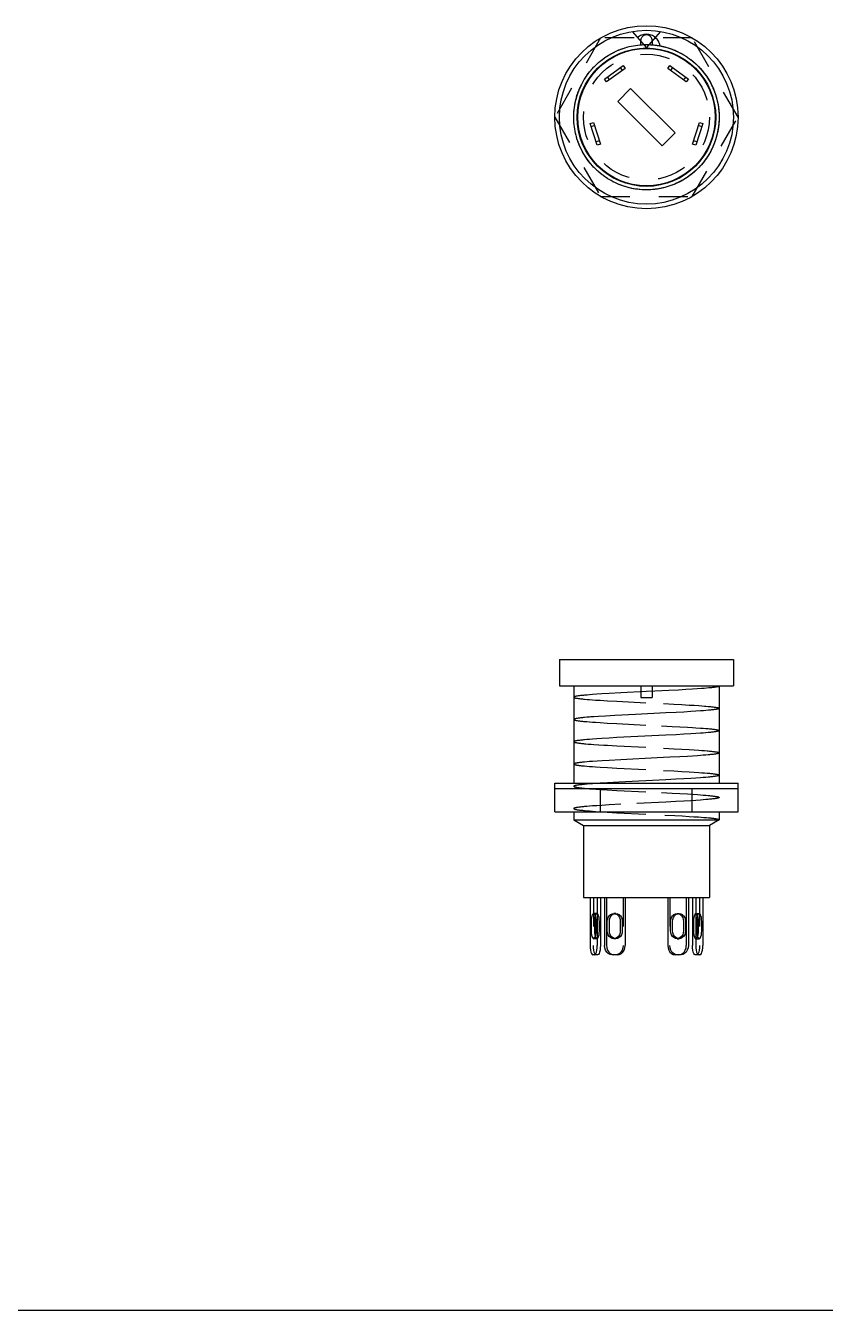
# Model space of a CAD drawing. Extents: x 0 to 11, y 0 to 8.5.
# Drawn here: x 2.75 to 5.5, y 0 to 4.422 of the extents above; entities that cross this region are included whole.
import ezdxf

# ---------------------------------------------------------------- set-up
doc = ezdxf.new("R2010")
doc.units = 0
doc.header["$LTSCALE"] = 0.605
doc.linetypes.add('HIDDEN', pattern=[0.2, 0.1, -0.1])
doc.layers.get('0').update_dxf_attribs({"linetype": 'CONTINUOUS'})
doc.layers.add('DEFAULT_2', color=8, linetype='HIDDEN')

msp = doc.modelspace()

# ---------------------------------------------------------------- linework, layer by layer
at = {"color": 40}
for p, q in [((4.8357, 4.402), (4.8849, 4.345)), ((4.8849, 4.345), (4.9341, 4.402)), ((4.786, 4.1611), (4.8306, 4.2057)), ((4.8306, 4.2057), (4.9837, 4.0525)), ((4.9392, 4.008), (4.786, 4.1611)), ((4.9837, 4.0525), (4.9392, 4.008)), ((5.1349, 2.1487), (4.6349, 2.1487)), ((4.7567, 2.123), (4.732, 2.1215)), ((4.797, 2.1251), (4.7567, 2.123)), ((4.8849, 2.1295), (4.797, 2.1251)), ((4.9134, 2.1309), (4.8849, 2.1295)), ((4.9621, 2.1334), (4.9134, 2.1309)), ((4.9952, 2.1351), (4.9621, 2.1334)), ((5.02, 2.1365), (4.9952, 2.1351)), ((5.0431, 2.1379), (5.02, 2.1365)), ((5.0592, 2.1389), (5.0431, 2.1379)), ((5.0739, 2.14), (5.0592, 2.1389)), ((5.0829, 2.1407), (5.0739, 2.14)), ((5.0913, 2.1414), (5.0829, 2.1407)), ((5.099, 2.1421), (5.0913, 2.1414)), ((4.6805, 2.1178), (4.6722, 2.1171)), ((4.6894, 2.1186), (4.6805, 2.1178)), ((4.6991, 2.1193), (4.6894, 2.1186)), ((4.7148, 2.1204), (4.6991, 2.1193)), ((4.732, 2.1215), (4.7148, 2.1204)), ((4.6804, 2.0412), (4.6722, 2.0404)), ((4.7041, 2.043), (4.6941, 2.0423)), ((4.7204, 2.0441), (4.7041, 2.043)), ((4.744, 2.0456), (4.7204, 2.0441)), ((4.7764, 2.0474), (4.744, 2.0456)), ((4.8475, 2.051), (4.7764, 2.0474)), ((4.9515, 2.0561), (4.8475, 2.051)), ((4.9867, 2.058), (4.9515, 2.0561)), ((5.0133, 2.0594), (4.9867, 2.058)), ((5.0381, 2.0609), (5.0133, 2.0594)), ((5.0553, 2.062), (5.0381, 2.0609)), ((5.071, 2.0631), (5.0553, 2.062)), ((5.0807, 2.0638), (5.071, 2.0631)), ((5.0897, 2.0646), (5.0807, 2.0638)), ((5.0979, 2.0653), (5.0897, 2.0646)), ((4.6802, 1.9645), (4.672, 1.9637)), ((4.6891, 1.9652), (4.6802, 1.9645)), ((4.6988, 1.9659), (4.6891, 1.9652)), ((4.7146, 1.967), (4.6988, 1.9659)), ((4.7317, 1.9681), (4.7146, 1.967)), ((4.7566, 1.9696), (4.7317, 1.9681)), ((4.7832, 1.9711), (4.7566, 1.9696)), ((4.9514, 1.9795), (4.7832, 1.9711)), ((4.9866, 1.9813), (4.9514, 1.9795)), ((5.0131, 1.9828), (4.9866, 1.9813)), ((5.0378, 1.9842), (5.0131, 1.9828)), ((5.0549, 1.9853), (5.0378, 1.9842)), ((5.0707, 1.9864), (5.0549, 1.9853)), ((5.0803, 1.9871), (5.0707, 1.9864)), ((5.0893, 1.9879), (5.0803, 1.9871)), ((5.0976, 1.9886), (5.0893, 1.9879)), ((4.9656, 1.9035), (4.9221, 1.9013)), ((5, 1.9053), (4.9656, 1.9035)), ((5.0257, 1.9068), (5, 1.9053)), ((5.0436, 1.9079), (5.0257, 1.9068)), ((5.0603, 1.909), (5.0436, 1.9079)), ((5.0706, 1.9097), (5.0603, 1.909)), ((5.0803, 1.9105), (5.0706, 1.9097)), ((5.0892, 1.9112), (5.0803, 1.9105)), ((5.0975, 1.9119), (5.0892, 1.9112)), ((4.6806, 1.8878), (4.6724, 1.8871)), ((4.6896, 1.8886), (4.6806, 1.8878)), ((4.6993, 1.8893), (4.6896, 1.8886)), ((4.715, 1.8904), (4.6993, 1.8893)), ((4.7321, 1.8915), (4.715, 1.8904)), ((4.7568, 1.8929), (4.7321, 1.8915)), ((4.7971, 1.8951), (4.7568, 1.8929)), ((4.9221, 1.9013), (4.7971, 1.8951)), ((4.7505, 1.8159), (4.7262, 1.8144)), ((4.7902, 1.8181), (4.7505, 1.8159)), ((4.9513, 1.8261), (4.7902, 1.8181)), ((4.9865, 1.8279), (4.9513, 1.8261)), ((5.0131, 1.8294), (4.9865, 1.8279)), ((5.0379, 1.8309), (5.0131, 1.8294)), ((5.055, 1.832), (5.0379, 1.8309)), ((5.0708, 1.8331), (5.055, 1.832)), ((5.0804, 1.8338), (5.0708, 1.8331)), ((5.0894, 1.8345), (5.0804, 1.8338)), ((5.0976, 1.8353), (5.0894, 1.8345))]:
    msp.add_line(p, q, dxfattribs=at)
for p, q in [((4.5857, 2.2396), (4.5857, 2.1491)), ((4.5857, 2.2396), (5.1841, 2.2396)), ((5.1841, 2.2396), (5.1841, 2.1491)), ((4.5857, 2.1491), (5.1841, 2.1491)), ((4.6349, 2.1491), (4.6349, 1.8144)), ((5.1349, 2.1491), (5.1349, 1.8144)), ((4.5699, 1.716), (4.5699, 1.8144)), ((4.5699, 1.8144), (5.1998, 1.8144)), ((5.1998, 1.716), (5.1998, 1.8144)), ((5.1998, 1.7948), (4.5699, 1.7948)), ((4.7274, 1.716), (4.7274, 1.7948)), ((5.0423, 1.716), (5.0423, 1.7948)), ((4.5699, 1.716), (5.1998, 1.716)), ((4.6349, 1.716), (4.6349, 1.6885)), ((4.6349, 1.6885), (4.6683, 1.6691)), ((4.6349, 1.6885), (5.1349, 1.6885)), ((5.1349, 1.6885), (5.1014, 1.6691)), ((5.1349, 1.716), (5.1349, 1.6885)), ((4.6683, 1.6691), (4.6683, 1.4207)), ((4.6683, 1.6691), (5.1014, 1.6691)), ((5.1014, 1.6691), (5.1014, 1.4207)), ((4.6683, 1.4207), (5.1014, 1.4207)), ((4.6911, 1.4207), (4.6911, 1.2554)), ((4.7154, 1.4207), (4.7154, 1.2554)), ((4.7267, 1.4207), (4.7267, 1.2554)), ((4.7408, 1.4207), (4.7408, 1.2554)), ((4.7477, 1.4207), (4.7477, 1.2554)), ((4.8114, 1.4207), (4.8114, 1.2554)), ((4.9583, 1.4207), (4.9583, 1.2554)), ((5.022, 1.4207), (5.022, 1.2554)), ((5.029, 1.4207), (5.029, 1.2554)), ((5.0431, 1.4207), (5.0431, 1.2554)), ((5.0543, 1.4207), (5.0543, 1.2554)), ((5.0786, 1.4207), (5.0786, 1.2554)), ((4.6948, 1.3381), (4.6948, 1.3066)), ((4.706, 1.3381), (4.706, 1.3066)), ((4.7118, 1.3066), (4.7118, 1.3381)), ((4.7573, 1.3066), (4.7573, 1.3381)), ((4.7761, 1.3651), (4.7784, 1.3647)), ((4.7949, 1.3381), (4.7949, 1.3066)), ((4.8019, 1.3381), (4.8019, 1.3066)), ((4.9679, 1.3066), (4.9679, 1.3381)), ((4.9748, 1.3066), (4.9748, 1.3381)), ((4.986, 1.3619), (4.9913, 1.3647)), ((4.9913, 1.3647), (4.9936, 1.3651)), ((5.0125, 1.3381), (5.0125, 1.3066)), ((5.058, 1.3381), (5.058, 1.3066)), ((5.0638, 1.3066), (5.0638, 1.3381)), ((5.075, 1.3066), (5.075, 1.3381)), ((4.7838, 1.2827), (4.7784, 1.2799)), ((4.7784, 1.2799), (4.7761, 1.2796)), ((4.9936, 1.2796), (4.9913, 1.2799)), ((4.7169, 1.2239), (4.7008, 1.2239)), ((4.7859, 1.2239), (4.7663, 1.2239)), ((4.7666, 1.225), (4.7732, 1.2239)), ((5.0035, 1.2239), (4.9838, 1.2239)), ((4.9965, 1.2239), (5.0031, 1.225)), ((5.0689, 1.2239), (5.0528, 1.2239)), ((0, 0), (11, 0))]:
    msp.add_line(p, q)
for points in [[(5.1349, 2.1487), (5.1348, 2.1483), (5.1345, 2.148), (5.134, 2.1477), (5.1332, 2.1473), (5.1323, 2.147), (5.1312, 2.1466), (5.1299, 2.1463), (5.1284, 2.1459), (5.1267, 2.1456), (5.1248, 2.1452), (5.1226, 2.1449), (5.1203, 2.1445), (5.1178, 2.1442), (5.1152, 2.1438), (5.1123, 2.1435), (5.1092, 2.1431), (5.106, 2.1428), (5.1026, 2.1424), (5.099, 2.1421)], [(4.6722, 2.1171), (4.6684, 2.1167), (4.6647, 2.1164), (4.6613, 2.116), (4.658, 2.1157), (4.655, 2.1153), (4.6522, 2.1149), (4.6495, 2.1146), (4.6471, 2.1142), (4.6449, 2.1138), (4.6429, 2.1135), (4.6411, 2.1131), (4.6396, 2.1127), (4.6382, 2.1124), (4.6371, 2.112), (4.6362, 2.1116), (4.6356, 2.1113), (4.6353, 2.1111), (4.6351, 2.1109), (4.635, 2.1107), (4.6349, 2.1105), (4.6349, 2.1104)], [(4.6722, 2.0404), (4.6684, 2.0401), (4.6647, 2.0397), (4.6613, 2.0393), (4.658, 2.039), (4.655, 2.0386), (4.6522, 2.0382), (4.6495, 2.0379), (4.6471, 2.0375), (4.6449, 2.0372), (4.6429, 2.0368), (4.6411, 2.0364), (4.6396, 2.0361), (4.6382, 2.0357), (4.6371, 2.0353), (4.6362, 2.035), (4.6356, 2.0346), (4.6353, 2.0344), (4.6351, 2.0342), (4.635, 2.0341), (4.6349, 2.0339), (4.6349, 2.0337)], [(4.6941, 2.0423), (4.6894, 2.0419), (4.6804, 2.0412)], [(5.1349, 2.072), (5.1348, 2.0718), (5.1348, 2.0717), (5.1346, 2.0715), (5.1344, 2.0713), (5.1342, 2.0711), (5.1335, 2.0708), (5.1327, 2.0704), (5.1316, 2.07), (5.1303, 2.0697), (5.1287, 2.0693), (5.127, 2.0689), (5.125, 2.0686), (5.1228, 2.0682), (5.1204, 2.0679), (5.1178, 2.0675), (5.115, 2.0671), (5.112, 2.0668), (5.1087, 2.0664), (5.1053, 2.066), (5.1017, 2.0657), (5.0979, 2.0653)], [(5.1349, 1.9953), (5.1348, 1.9952), (5.1348, 1.995), (5.1346, 1.9948), (5.1344, 1.9946), (5.1342, 1.9944), (5.1335, 1.9941), (5.1326, 1.9937), (5.1315, 1.9933), (5.1302, 1.993), (5.1286, 1.9926), (5.1268, 1.9922), (5.1248, 1.9919), (5.1226, 1.9915), (5.1202, 1.9912), (5.1176, 1.9908), (5.1148, 1.9904), (5.1117, 1.9901), (5.1085, 1.9897), (5.105, 1.9893), (5.1014, 1.989), (5.0976, 1.9886)], [(4.672, 1.9637), (4.6682, 1.9634), (4.6645, 1.963), (4.6611, 1.9627), (4.6578, 1.9623), (4.6548, 1.9619), (4.652, 1.9616), (4.6493, 1.9612), (4.6469, 1.9608), (4.6447, 1.9605), (4.6428, 1.9601), (4.641, 1.9597), (4.6395, 1.9594), (4.6382, 1.959), (4.6371, 1.9586), (4.6362, 1.9583), (4.6355, 1.9579), (4.6353, 1.9577), (4.6351, 1.9575), (4.635, 1.9574), (4.6349, 1.9572), (4.6349, 1.957)], [(5.1349, 1.9187), (5.1348, 1.9185), (5.1348, 1.9183), (5.1346, 1.9181), (5.1344, 1.9179), (5.1342, 1.9178), (5.1335, 1.9174), (5.1326, 1.917), (5.1315, 1.9167), (5.1301, 1.9163), (5.1285, 1.9159), (5.1268, 1.9156), (5.1248, 1.9152), (5.1226, 1.9148), (5.1201, 1.9145), (5.1175, 1.9141), (5.1147, 1.9137), (5.1116, 1.9134), (5.1084, 1.913), (5.1049, 1.9126), (5.1013, 1.9123), (5.0975, 1.9119)], [(4.6724, 1.8871), (4.6685, 1.8867), (4.6649, 1.8864), (4.6614, 1.886), (4.6582, 1.8856), (4.6551, 1.8853), (4.6523, 1.8849), (4.6497, 1.8846), (4.6472, 1.8842), (4.645, 1.8838), (4.643, 1.8835), (4.6412, 1.8831), (4.6397, 1.8827), (4.6383, 1.8824), (4.6372, 1.882), (4.6363, 1.8816), (4.6356, 1.8813), (4.6353, 1.8811), (4.6351, 1.8809), (4.635, 1.8807), (4.6349, 1.8805), (4.6349, 1.8803)], [(5.1349, 1.842), (5.1348, 1.8418), (5.1348, 1.8416), (5.1346, 1.8415), (5.1344, 1.8413), (5.1342, 1.8411), (5.1335, 1.8407), (5.1326, 1.8404), (5.1315, 1.84), (5.1302, 1.8396), (5.1286, 1.8393), (5.1269, 1.8389), (5.1249, 1.8385), (5.1227, 1.8382), (5.1203, 1.8378), (5.1176, 1.8374), (5.1148, 1.8371), (5.1118, 1.8367), (5.1085, 1.8364), (5.1051, 1.836), (5.1015, 1.8356), (5.0976, 1.8353)]]:
    msp.add_lwpolyline(points, dxfattribs=at)
for points in [[(4.7033, 1.3656), (4.7011, 1.3647), (4.699, 1.3619), (4.6972, 1.3576), (4.6959, 1.3518), (4.695, 1.3452), (4.6948, 1.3381)], [(4.7118, 1.3381), (4.7115, 1.3452), (4.7106, 1.3518), (4.7093, 1.3576), (4.7075, 1.3619), (4.7055, 1.3647), (4.7033, 1.3656)], [(4.7089, 1.3586), (4.7085, 1.3576), (4.7071, 1.3518), (4.7063, 1.3452), (4.706, 1.3381)], [(4.7573, 1.3381), (4.758, 1.3452), (4.7603, 1.3518), (4.7638, 1.3576), (4.7684, 1.3619), (4.7738, 1.3647), (4.7796, 1.3656)], [(4.7784, 1.3647), (4.7838, 1.3619), (4.7884, 1.3576), (4.7919, 1.3518), (4.7942, 1.3452), (4.7949, 1.3381)], [(4.7796, 1.3656), (4.7853, 1.3647), (4.7907, 1.3619), (4.7953, 1.3576), (4.7989, 1.3518), (4.8011, 1.3452), (4.8019, 1.3381)], [(4.9679, 1.3381), (4.9686, 1.3452), (4.9709, 1.3518), (4.9744, 1.3576), (4.979, 1.3619), (4.9844, 1.3647), (4.9902, 1.3656)], [(4.9748, 1.3381), (4.9756, 1.3452), (4.9778, 1.3518), (4.9813, 1.3576), (4.986, 1.3619)], [(4.9902, 1.3656), (4.9959, 1.3647), (5.0013, 1.3619), (5.0059, 1.3576), (5.0095, 1.3518), (5.0117, 1.3452), (5.0125, 1.3381)], [(5.0665, 1.3656), (5.0643, 1.3647), (5.0622, 1.3619), (5.0604, 1.3576), (5.0591, 1.3518), (5.0582, 1.3452), (5.058, 1.3381)], [(5.0638, 1.3381), (5.0635, 1.3452), (5.0626, 1.3518), (5.0613, 1.3576), (5.0609, 1.3586)], [(5.075, 1.3381), (5.0747, 1.3452), (5.0738, 1.3518), (5.0725, 1.3576), (5.0707, 1.3619), (5.0687, 1.3647), (5.0665, 1.3656)], [(4.6948, 1.3066), (4.695, 1.2994), (4.6959, 1.2928), (4.6972, 1.2871), (4.699, 1.2827), (4.7011, 1.2799), (4.7033, 1.279)], [(4.7033, 1.279), (4.7055, 1.2799), (4.7075, 1.2827), (4.7093, 1.2871), (4.7106, 1.2928), (4.7115, 1.2994), (4.7118, 1.3066)], [(4.706, 1.3066), (4.7063, 1.2994), (4.7071, 1.2928), (4.7085, 1.2871), (4.7089, 1.2861)], [(4.7796, 1.279), (4.7738, 1.2799), (4.7684, 1.2827), (4.7638, 1.2871), (4.7603, 1.2928), (4.758, 1.2994), (4.7573, 1.3066)], [(4.8019, 1.3066), (4.8011, 1.2994), (4.7989, 1.2928), (4.7953, 1.2871), (4.7907, 1.2827), (4.7853, 1.2799), (4.7796, 1.279)], [(4.7949, 1.3066), (4.7942, 1.2994), (4.7919, 1.2928), (4.7884, 1.2871), (4.7838, 1.2827)], [(4.9902, 1.279), (4.9844, 1.2799), (4.979, 1.2827), (4.9744, 1.2871), (4.9709, 1.2928), (4.9686, 1.2994), (4.9679, 1.3066)], [(4.9913, 1.2799), (4.986, 1.2827), (4.9813, 1.2871), (4.9778, 1.2928), (4.9756, 1.2994), (4.9748, 1.3066)], [(5.0125, 1.3066), (5.0117, 1.2994), (5.0095, 1.2928), (5.0059, 1.2871), (5.0013, 1.2827), (4.9959, 1.2799), (4.9902, 1.279)], [(5.058, 1.3066), (5.0582, 1.2994), (5.0591, 1.2928), (5.0604, 1.2871), (5.0622, 1.2827), (5.0643, 1.2799), (5.0665, 1.279)], [(5.0609, 1.2861), (5.0613, 1.2871), (5.0626, 1.2928), (5.0635, 1.2994), (5.0638, 1.3066)], [(5.0665, 1.279), (5.0687, 1.2799), (5.0707, 1.2827), (5.0725, 1.2871), (5.0738, 1.2928), (5.0747, 1.2994), (5.075, 1.3066)], [(4.6911, 1.2554), (4.6914, 1.2472), (4.6924, 1.2396), (4.694, 1.2331), (4.696, 1.2281), (4.6983, 1.225), (4.7008, 1.2239)], [(4.7057, 1.2239), (4.7082, 1.225), (4.7106, 1.2281), (4.7126, 1.2331), (4.7141, 1.2396), (4.7151, 1.2472), (4.7154, 1.2554)], [(4.7267, 1.2554), (4.7263, 1.2472), (4.7254, 1.2396), (4.7238, 1.2331), (4.7218, 1.2281), (4.7195, 1.225), (4.7169, 1.2239)], [(4.7663, 1.2239), (4.7597, 1.225), (4.7535, 1.2281), (4.7482, 1.2331), (4.7442, 1.2396), (4.7417, 1.2472), (4.7408, 1.2554)], [(4.7477, 1.2554), (4.7486, 1.2472), (4.7511, 1.2396), (4.7552, 1.2331), (4.7605, 1.2281), (4.7666, 1.225)], [(4.7859, 1.2239), (4.7925, 1.225), (4.7987, 1.2281), (4.804, 1.2331), (4.808, 1.2396), (4.8106, 1.2472), (4.8114, 1.2554)], [(4.9583, 1.2554), (4.9592, 1.2472), (4.9617, 1.2396), (4.9658, 1.2331), (4.9711, 1.2281), (4.9772, 1.225), (4.9838, 1.2239)], [(5.0031, 1.225), (5.0093, 1.2281), (5.0145, 1.2331), (5.0186, 1.2396), (5.0211, 1.2472), (5.022, 1.2554)], [(5.029, 1.2554), (5.0281, 1.2472), (5.0255, 1.2396), (5.0215, 1.2331), (5.0162, 1.2281), (5.0101, 1.225), (5.0035, 1.2239)], [(5.0528, 1.2239), (5.0503, 1.225), (5.0479, 1.2281), (5.0459, 1.2331), (5.0444, 1.2396), (5.0434, 1.2472), (5.0431, 1.2554)], [(5.0543, 1.2554), (5.0546, 1.2472), (5.0556, 1.2396), (5.0572, 1.2331), (5.0592, 1.2281), (5.0615, 1.225), (5.064, 1.2239)], [(5.0689, 1.2239), (5.0714, 1.225), (5.0738, 1.2281), (5.0758, 1.2331), (5.0773, 1.2396), (5.0783, 1.2472), (5.0786, 1.2554)]]:
    msp.add_lwpolyline(points)
for radius in [0.315, 0.2992]:
    msp.add_circle((4.8849, 4.1068), radius)
for radius in [0.2382, 0.2362]:
    msp.add_circle((4.8849, 4.1068), radius, dxfattribs=at)
at = {"layer": 'DEFAULT_2'}
for p, q in [((4.7274, 4.3796), (4.5699, 4.1068)), ((5.0423, 4.3796), (4.7274, 4.3796)), ((5.1998, 4.1068), (5.0423, 4.3796)), ((4.776, 4.3319), (4.7833, 4.3353)), ((4.7828, 4.335), (4.7902, 4.3382)), ((4.7897, 4.338), (4.7971, 4.3409)), ((4.7966, 4.3407), (4.8042, 4.3434)), ((4.8037, 4.3433), (4.8113, 4.3457)), ((4.8108, 4.3456), (4.8184, 4.3478)), ((4.818, 4.3477), (4.8256, 4.3497)), ((4.8253, 4.3496), (4.8329, 4.3514)), ((4.8326, 4.3513), (4.8403, 4.3528)), ((4.84, 4.3528), (4.8477, 4.354)), ((4.8474, 4.354), (4.8551, 4.355)), ((4.8549, 4.355), (4.8625, 4.3558)), ((4.8623, 4.3558), (4.8699, 4.3564)), ((4.8652, 4.356), (4.8652, 4.3706)), ((4.8849, 4.3568), (4.8924, 4.3567)), ((4.892, 4.3567), (4.8999, 4.3564)), ((4.8991, 4.3564), (4.9074, 4.3558)), ((4.9046, 4.3706), (4.9046, 4.356)), ((4.9073, 4.3558), (4.9149, 4.355)), ((4.9147, 4.355), (4.9223, 4.354)), ((4.9221, 4.354), (4.9297, 4.3528)), ((4.9295, 4.3528), (4.937, 4.3513)), ((4.9368, 4.3514), (4.9443, 4.3497)), ((4.9441, 4.3497), (4.9516, 4.3478)), ((4.9513, 4.3478), (4.9587, 4.3457)), ((4.9585, 4.3457), (4.9659, 4.3433)), ((4.9656, 4.3434), (4.9729, 4.3408)), ((4.9726, 4.3409), (4.9799, 4.3381)), ((4.9796, 4.3382), (4.9868, 4.3351)), ((4.9864, 4.3353), (4.9936, 4.332)), ((4.7092, 4.2847), (4.715, 4.2903)), ((4.7146, 4.2898), (4.7205, 4.2952)), ((4.7201, 4.2949), (4.7263, 4.3001)), ((4.7258, 4.2997), (4.7321, 4.3047)), ((4.7317, 4.3044), (4.7381, 4.3092)), ((4.7376, 4.3089), (4.7442, 4.3135)), ((4.7437, 4.3132), (4.7504, 4.3176)), ((4.75, 4.3173), (4.7568, 4.3215)), ((4.7563, 4.3212), (4.7633, 4.3253)), ((4.7628, 4.325), (4.7699, 4.3288)), ((4.7694, 4.3285), (4.7766, 4.3321)), ((4.9932, 4.3321), (5.0003, 4.3286)), ((4.9999, 4.3288), (5.0069, 4.325)), ((5.0065, 4.3253), (5.0134, 4.3213)), ((5.0129, 4.3215), (5.0198, 4.3173)), ((5.0193, 4.3176), (5.026, 4.3132)), ((5.0255, 4.3135), (5.0321, 4.3088)), ((5.0373, 4.305), (5.0438, 4.2998)), ((5.0429, 4.3005), (5.0492, 4.2952)), ((5.0436, 4.3), (5.0497, 4.2948)), ((5.0492, 4.2952), (5.0552, 4.2898)), ((5.0547, 4.2902), (5.0606, 4.2846)), ((4.676, 4.2443), (4.6806, 4.251)), ((4.6802, 4.2504), (4.685, 4.257)), ((4.6846, 4.2565), (4.6896, 4.2629)), ((4.6892, 4.2624), (4.6943, 4.2687)), ((4.6939, 4.2682), (4.6993, 4.2743)), ((4.6989, 4.2739), (4.7043, 4.2797)), ((4.7039, 4.2793), (4.7096, 4.2851)), ((4.7408, 4.2382), (4.8045, 4.2844)), ((4.8114, 4.2749), (4.7477, 4.2286)), ((4.7503, 4.2451), (4.7573, 4.2355)), ((4.7949, 4.2775), (4.8019, 4.2679)), ((4.8045, 4.2844), (4.8114, 4.2749)), ((4.9583, 4.2749), (4.9653, 4.2844)), ((5.022, 4.2286), (4.9583, 4.2749)), ((4.9653, 4.2844), (5.029, 4.2382)), ((4.9748, 4.2775), (4.9679, 4.2679)), ((5.0194, 4.2451), (5.0125, 4.2355)), ((5.0601, 4.2851), (5.0658, 4.2793)), ((5.0654, 4.2798), (5.0709, 4.2738)), ((5.0705, 4.2743), (5.0758, 4.2682)), ((5.0754, 4.2687), (5.0805, 4.2624)), ((5.0802, 4.2629), (5.0851, 4.2565)), ((5.0847, 4.257), (5.0895, 4.2505)), ((5.0891, 4.251), (5.0937, 4.2443)), ((4.652, 4.1978), (4.6551, 4.2054)), ((4.6549, 4.2048), (4.6582, 4.2123)), ((4.6579, 4.2116), (4.6614, 4.219)), ((4.6611, 4.2184), (4.6649, 4.2256)), ((4.6646, 4.225), (4.6685, 4.2321)), ((4.6682, 4.2315), (4.6724, 4.2385)), ((4.672, 4.238), (4.6764, 4.2448)), ((4.7477, 4.2286), (4.7408, 4.2382)), ((5.029, 4.2382), (5.022, 4.2286)), ((5.0933, 4.2448), (5.0977, 4.238)), ((5.0974, 4.2385), (5.1015, 4.2316)), ((5.1012, 4.2321), (5.1052, 4.225)), ((5.1049, 4.2256), (5.1086, 4.2184)), ((5.1083, 4.219), (5.1118, 4.2116)), ((5.1116, 4.2122), (5.1149, 4.2048)), ((5.1146, 4.2054), (5.1178, 4.1977)), ((4.6395, 4.1548), (4.6412, 4.1628)), ((4.6411, 4.1621), (4.643, 4.1701)), ((4.6428, 4.1694), (4.645, 4.1773)), ((4.6448, 4.1766), (4.6472, 4.1845)), ((4.647, 4.1838), (4.6497, 4.1915)), ((4.6494, 4.1908), (4.6523, 4.1985)), ((5.1175, 4.1985), (5.1203, 4.1908)), ((5.1201, 4.1915), (5.1227, 4.1837)), ((5.1225, 4.1844), (5.1249, 4.1766)), ((5.1266, 4.1704), (5.1286, 4.1623)), ((5.1284, 4.1635), (5.1301, 4.1555)), ((5.1286, 4.1626), (5.1302, 4.1548)), ((4.6349, 4.11), (4.6351, 4.1184)), ((4.6351, 4.1175), (4.6356, 4.1259)), ((4.6355, 4.125), (4.6363, 4.1333)), ((4.6362, 4.1325), (4.6372, 4.1408)), ((4.6371, 4.14), (4.6383, 4.1482)), ((4.6382, 4.1474), (4.6397, 4.1555)), ((5.1301, 4.1555), (5.1315, 4.1474)), ((5.1314, 4.1482), (5.1327, 4.14)), ((5.1325, 4.1408), (5.1335, 4.1326)), ((5.1335, 4.1334), (5.1342, 4.1252)), ((5.1341, 4.1259), (5.1346, 4.1177)), ((5.1346, 4.1185), (5.1348, 4.1103)), ((4.5699, 4.1068), (4.7274, 3.8341)), ((4.6349, 4.1026), (4.6349, 4.111)), ((4.6351, 4.0951), (4.6349, 4.1035)), ((4.6356, 4.0876), (4.6351, 4.096)), ((4.6363, 4.0802), (4.6355, 4.0886)), ((4.6372, 4.0728), (4.6362, 4.0812)), ((4.6383, 4.0654), (4.6371, 4.0738)), ((4.6911, 4.0853), (4.7023, 4.0889)), ((4.7154, 4.0104), (4.6911, 4.0853)), ((4.706, 4.0777), (4.6948, 4.074)), ((4.7023, 4.0889), (4.7267, 4.014)), ((5.0423, 3.8341), (5.1998, 4.1068)), ((5.0431, 4.014), (5.0674, 4.0889)), ((5.0786, 4.0853), (5.0543, 4.0104)), ((5.075, 4.074), (5.0638, 4.0777)), ((5.0674, 4.0889), (5.0786, 4.0853)), ((5.1327, 4.0738), (5.1314, 4.0656)), ((5.1335, 4.0812), (5.1326, 4.073)), ((5.1342, 4.0886), (5.1335, 4.0804)), ((5.1346, 4.0961), (5.1342, 4.0879)), ((5.1348, 4.1035), (5.1346, 4.0954)), ((5.1348, 4.111), (5.1348, 4.1028)), ((4.6397, 4.0581), (4.6382, 4.0664)), ((4.6412, 4.0508), (4.6395, 4.0591)), ((4.643, 4.0435), (4.641, 4.0518)), ((4.645, 4.0363), (4.6428, 4.0445)), ((4.6472, 4.0292), (4.6447, 4.0373)), ((4.6497, 4.0221), (4.6469, 4.0301)), ((4.723, 4.0253), (4.7118, 4.0216)), ((5.058, 4.0216), (5.0467, 4.0253)), ((5.1228, 4.0301), (5.1201, 4.0223)), ((5.125, 4.0372), (5.1226, 4.0293)), ((5.127, 4.0444), (5.1248, 4.0364)), ((5.1287, 4.0517), (5.1268, 4.0437)), ((5.1303, 4.059), (5.1285, 4.051)), ((5.1316, 4.0664), (5.1301, 4.0583)), ((4.6523, 4.0151), (4.6493, 4.023)), ((4.6551, 4.0082), (4.652, 4.016)), ((4.6582, 4.0014), (4.6548, 4.009)), ((4.6614, 3.9947), (4.6578, 4.0021)), ((4.6649, 3.9881), (4.6611, 3.9954)), ((4.6685, 3.9815), (4.6645, 3.9887)), ((4.6724, 3.9751), (4.6682, 3.9822)), ((4.7267, 4.014), (4.7154, 4.0104)), ((5.0543, 4.0104), (5.0431, 4.014)), ((5.1017, 3.9824), (5.0974, 3.9752)), ((5.1053, 3.9889), (5.1013, 3.9817)), ((5.1087, 3.9956), (5.1049, 3.9882)), ((5.1118, 4.0019), (5.1084, 3.9948)), ((5.1123, 4.003), (5.1087, 3.9956)), ((5.1148, 4.0087), (5.1116, 4.0015)), ((5.1152, 4.0095), (5.112, 4.0023)), ((5.1178, 4.0161), (5.1148, 4.0086)), ((4.6764, 3.9688), (4.672, 3.9757)), ((4.6806, 3.9627), (4.676, 3.9694)), ((4.685, 3.9566), (4.6802, 3.9633)), ((4.6896, 3.9507), (4.6846, 3.9572)), ((4.6943, 3.945), (4.6891, 3.9513)), ((4.6993, 3.9393), (4.6939, 3.9455)), ((4.7043, 3.9339), (4.6988, 3.9398)), ((5.071, 3.94), (5.0655, 3.934)), ((5.076, 3.9456), (5.0706, 3.9394)), ((5.0807, 3.9514), (5.0755, 3.9451)), ((5.0853, 3.9574), (5.0802, 3.9508)), ((5.0897, 3.9635), (5.0848, 3.9567)), ((5.0939, 3.9696), (5.0892, 3.9628)), ((5.0979, 3.976), (5.0934, 3.969)), ((4.7096, 3.9286), (4.7039, 3.9343)), ((4.715, 3.9234), (4.7092, 3.929)), ((4.7206, 3.9184), (4.7146, 3.9238)), ((4.7263, 3.9136), (4.7202, 3.9187)), ((4.7321, 3.9089), (4.7259, 3.9139)), ((4.7381, 3.9045), (4.7317, 3.9092)), ((4.7442, 3.9001), (4.7377, 3.9047)), ((4.7505, 3.896), (4.7439, 3.9004)), ((4.7568, 3.8921), (4.7502, 3.8962)), ((4.7633, 3.8884), (4.7566, 3.8923)), ((5.0131, 3.8922), (5.0065, 3.8884)), ((5.014, 3.8927), (5.0068, 3.8886)), ((5.02, 3.8965), (5.013, 3.8922)), ((5.026, 3.9005), (5.0194, 3.8961)), ((5.0321, 3.9048), (5.0256, 3.9002)), ((5.0381, 3.9093), (5.0317, 3.9045)), ((5.044, 3.914), (5.0375, 3.9089)), ((5.0497, 3.9189), (5.0436, 3.9136)), ((5.0553, 3.9239), (5.0493, 3.9185)), ((5.0607, 3.9291), (5.0548, 3.9235)), ((5.0659, 3.9345), (5.0602, 3.9286)), ((4.7699, 3.8848), (4.7631, 3.8885)), ((4.7766, 3.8815), (4.7697, 3.8849)), ((4.7834, 3.8784), (4.7764, 3.8816)), ((4.7902, 3.8754), (4.7832, 3.8784)), ((4.7972, 3.8727), (4.7901, 3.8755)), ((4.8042, 3.8702), (4.797, 3.8728)), ((4.8113, 3.8679), (4.8041, 3.8702)), ((4.8185, 3.8658), (4.8112, 3.8679)), ((4.8257, 3.8639), (4.8184, 3.8658)), ((4.8329, 3.8623), (4.8256, 3.8639)), ((4.8403, 3.8608), (4.8329, 3.8623)), ((4.8477, 3.8596), (4.8402, 3.8608)), ((4.8551, 3.8586), (4.8475, 3.8596)), ((4.8625, 3.8578), (4.8549, 3.8586)), ((4.8699, 3.8573), (4.8624, 3.8578)), ((4.8774, 3.8569), (4.8699, 3.8573)), ((4.8849, 3.8568), (4.8774, 3.8569)), ((4.8923, 3.8569), (4.8849, 3.8568)), ((4.8999, 3.8573), (4.892, 3.8569)), ((4.9074, 3.8578), (4.8991, 3.8572)), ((4.9148, 3.8586), (4.9073, 3.8578)), ((4.9222, 3.8596), (4.9147, 3.8586)), ((4.9296, 3.8609), (4.9221, 3.8596)), ((4.937, 3.8623), (4.9295, 3.8608)), ((4.9443, 3.864), (4.9368, 3.8623)), ((4.9515, 3.8659), (4.9441, 3.8639)), ((4.9587, 3.868), (4.9514, 3.8658)), ((4.9658, 3.8703), (4.9586, 3.8679)), ((4.9728, 3.8728), (4.9656, 3.8702)), ((4.9798, 3.8756), (4.9727, 3.8727)), ((4.9867, 3.8785), (4.9796, 3.8755)), ((4.9935, 3.8817), (4.9865, 3.8784)), ((5.0002, 3.885), (4.9933, 3.8816)), ((5.0068, 3.8886), (5, 3.8849)), ((4.7274, 3.8341), (5.0423, 3.8341)), ((4.8652, 2.1491), (4.8652, 2.1097)), ((4.9046, 2.1491), (4.9046, 2.1097)), ((4.6806, 2.1029), (4.6895, 2.1021)), ((4.6895, 2.1021), (4.6992, 2.1014)), ((4.6992, 2.1014), (4.7096, 2.1007)), ((4.7096, 2.1007), (4.7263, 2.0996)), ((4.7263, 2.0996), (4.7505, 2.0981)), ((4.7505, 2.0981), (4.7833, 2.0963)), ((4.7833, 2.0963), (4.9441, 2.0883)), ((4.8652, 2.1097), (4.9046, 2.1097)), ((4.9441, 2.0883), (4.9796, 2.0864)), ((4.9796, 2.0864), (5.0065, 2.085)), ((5.0065, 2.085), (5.0317, 2.0835)), ((5.0317, 2.0835), (5.0492, 2.0824)), ((5.0492, 2.0824), (5.0654, 2.0813)), ((5.0654, 2.0813), (5.0754, 2.0806)), ((4.6804, 2.0262), (4.6894, 2.0255)), ((4.6894, 2.0255), (4.699, 2.0247)), ((4.699, 2.0247), (4.7094, 2.024)), ((4.7094, 2.024), (4.726, 2.0229)), ((4.726, 2.0229), (4.7502, 2.0215)), ((4.7502, 2.0215), (4.7831, 2.0196)), ((4.7831, 2.0196), (4.937, 2.012)), ((4.937, 2.012), (4.9728, 2.0101)), ((4.9728, 2.0101), (5.0002, 2.0087)), ((5.0002, 2.0087), (5.0258, 2.0072)), ((5.0258, 2.0072), (5.0438, 2.0061)), ((5.0438, 2.0061), (5.055, 2.0054)), ((5.055, 2.0054), (5.0707, 2.0043)), ((5.0707, 2.0043), (5.0804, 2.0036)), ((5.0804, 2.0036), (5.0893, 2.0028)), ((4.685, 1.9491), (4.6943, 1.9484)), ((4.6943, 1.9484), (4.7044, 1.9477)), ((4.7044, 1.9477), (4.7206, 1.9466)), ((4.7206, 1.9466), (4.7381, 1.9455)), ((4.7381, 1.9455), (4.7504, 1.9448)), ((4.7504, 1.9448), (4.7833, 1.9429)), ((4.7833, 1.9429), (4.9441, 1.9349)), ((4.9441, 1.9349), (4.9797, 1.9331)), ((4.9797, 1.9331), (5.0066, 1.9316)), ((5.0066, 1.9316), (5.0318, 1.9302)), ((5.0318, 1.9302), (5.0494, 1.9291)), ((5.0494, 1.9291), (5.0656, 1.928)), ((5.0656, 1.928), (5.0756, 1.9273)), ((5.0756, 1.9273), (5.0849, 1.9265)), ((4.6804, 1.8729), (4.6894, 1.8721)), ((4.6894, 1.8721), (4.6991, 1.8714)), ((4.6991, 1.8714), (4.7094, 1.8707)), ((4.7094, 1.8707), (4.7262, 1.8696)), ((4.7262, 1.8696), (4.7504, 1.8681)), ((4.7504, 1.8681), (4.7833, 1.8663)), ((4.7833, 1.8663), (4.9441, 1.8582)), ((4.9441, 1.8582), (4.9796, 1.8564)), ((4.715, 1.8137), (4.6992, 1.8126)), ((4.7262, 1.8144), (4.715, 1.8137)), ((4.9796, 1.8564), (5.0066, 1.855)), ((5.0066, 1.855), (5.0318, 1.8535)), ((5.0318, 1.8535), (5.0493, 1.8524)), ((5.0493, 1.8524), (5.0655, 1.8513)), ((5.0655, 1.8513), (5.0755, 1.8506)), ((5.0755, 1.8506), (5.0849, 1.8499)), ((4.6806, 1.8112), (4.6723, 1.8104)), ((4.6802, 1.7962), (4.6892, 1.7955)), ((4.6896, 1.8119), (4.6806, 1.8112)), ((4.6892, 1.7955), (4.6986, 1.7948)), ((4.6992, 1.8126), (4.6896, 1.8119)), ((4.6986, 1.7948), (4.7113, 1.7939)), ((4.7113, 1.7939), (4.7258, 1.7929)), ((4.7258, 1.7929), (4.75, 1.7915)), ((4.75, 1.7915), (4.7828, 1.7896)), ((4.7828, 1.7896), (4.937, 1.7819)), ((4.937, 1.7819), (4.9729, 1.7801)), ((4.9729, 1.7801), (5.0003, 1.7786)), ((5.0003, 1.7786), (5.026, 1.7772)), ((5.026, 1.7772), (5.044, 1.7761)), ((5.044, 1.7761), (5.0606, 1.775)), ((5.0606, 1.775), (5.0709, 1.7743)), ((5.0709, 1.7743), (5.0805, 1.7735)), ((5.0805, 1.7735), (5.0895, 1.7728)), ((4.6803, 1.7345), (4.6721, 1.7337)), ((4.6893, 1.7352), (4.6803, 1.7345)), ((4.6989, 1.7359), (4.6893, 1.7352)), ((4.7147, 1.737), (4.6989, 1.7359)), ((4.7318, 1.7381), (4.7147, 1.737)), ((4.7566, 1.7396), (4.7318, 1.7381)), ((4.797, 1.7418), (4.7566, 1.7396)), ((4.9513, 1.7494), (4.797, 1.7418)), ((4.9865, 1.7513), (4.9513, 1.7494)), ((5.013, 1.7527), (4.9865, 1.7513)), ((5.0377, 1.7542), (5.013, 1.7527)), ((5.0548, 1.7553), (5.0377, 1.7542)), ((5.0706, 1.7564), (5.0548, 1.7553)), ((5.0802, 1.7571), (5.0706, 1.7564)), ((5.0892, 1.7578), (5.0802, 1.7571)), ((5.0974, 1.7586), (5.0892, 1.7578)), ((4.6805, 1.7195), (4.6894, 1.7188)), ((4.6894, 1.7188), (4.6991, 1.718)), ((4.6991, 1.718), (4.7094, 1.7173)), ((4.7094, 1.7173), (4.7264, 1.7162)), ((4.7264, 1.7162), (4.7503, 1.7148)), ((4.7503, 1.7148), (4.7832, 1.7129)), ((4.7832, 1.7129), (4.9483, 1.7047)), ((4.9483, 1.7047), (4.982, 1.703)), ((4.982, 1.703), (5.0076, 1.7016)), ((5.0076, 1.7016), (5.0316, 1.7002)), ((5.0316, 1.7002), (5.0483, 1.6991)), ((5.0483, 1.6991), (5.0639, 1.6981)), ((5.0639, 1.6981), (5.0736, 1.6974)), ((5.0736, 1.6974), (5.0826, 1.6967)), ((5.0826, 1.6967), (5.091, 1.696)), ((4.7023, 1.4207), (4.7023, 1.2554)), ((4.8045, 1.4207), (4.8045, 1.2554)), ((4.9653, 1.4207), (4.9653, 1.2554)), ((5.0674, 1.4207), (5.0674, 1.2554)), ((4.7145, 1.3656), (4.7033, 1.3656)), ((4.723, 1.3066), (4.723, 1.3381)), ((4.7503, 1.3066), (4.7503, 1.3381)), ((4.7796, 1.3656), (4.7726, 1.3656)), ((4.7726, 1.3656), (4.7761, 1.3651)), ((4.9902, 1.3656), (4.9971, 1.3656)), ((4.9936, 1.3651), (4.9971, 1.3656)), ((5.0194, 1.3381), (5.0194, 1.3066)), ((5.0467, 1.3381), (5.0467, 1.3066)), ((5.0552, 1.3656), (5.0665, 1.3656)), ((4.7145, 1.279), (4.7033, 1.279)), ((4.7761, 1.2796), (4.7726, 1.279)), ((4.7796, 1.279), (4.7726, 1.279)), ((4.9902, 1.279), (4.9971, 1.279)), ((4.9971, 1.279), (4.9936, 1.2796)), ((5.0552, 1.279), (5.0665, 1.279))]:
    msp.add_line(p, q, dxfattribs=at)
for points in [[(4.8699, 4.3564), (4.8774, 4.3567), (4.8849, 4.3568)], [(4.9062, 4.3559), (4.9133, 4.3552), (4.9204, 4.3543), (4.9274, 4.3532), (4.9344, 4.3519), (4.9414, 4.3503), (4.9483, 4.3486), (4.9552, 4.3467), (4.962, 4.3446), (4.9688, 4.3423), (4.9754, 4.3398), (4.982, 4.3372), (4.9886, 4.3343), (4.995, 4.3312), (5.0014, 4.328), (5.0076, 4.3246), (5.0138, 4.321)], [(5.0316, 4.3092), (5.0381, 4.3043), (5.044, 4.2997)], [(5.0483, 4.296), (5.0537, 4.2912), (5.0589, 4.2863), (5.0639, 4.2813), (5.0688, 4.2761), (5.0736, 4.2708), (5.0782, 4.2654), (5.0826, 4.2598), (5.0869, 4.2541), (5.091, 4.2482), (5.095, 4.2423), (5.0988, 4.2362), (5.1024, 4.23), (5.1058, 4.2237), (5.1091, 4.2174), (5.1122, 4.2109), (5.1151, 4.2043)], [(5.1247, 4.1773), (5.1269, 4.1694), (5.1287, 4.1621)], [(5.1299, 4.1565), (5.1312, 4.1495), (5.1323, 4.1424), (5.1332, 4.1353), (5.134, 4.1282), (5.1345, 4.1211), (5.1348, 4.114), (5.1349, 4.1068)], [(5.1349, 4.1068), (5.1348, 4.0997), (5.1345, 4.0926), (5.134, 4.0855), (5.1332, 4.0784), (5.1323, 4.0713), (5.1312, 4.0642), (5.1299, 4.0572), (5.1284, 4.0502), (5.1267, 4.0433)], [(5.1092, 3.9966), (5.106, 3.9902), (5.1026, 3.984), (5.099, 3.9778), (5.0952, 3.9718), (5.0913, 3.9658), (5.0872, 3.96), (5.0829, 3.9543), (5.0785, 3.9487), (5.0739, 3.9432), (5.0691, 3.9379), (5.0642, 3.9326), (5.0592, 3.9276), (5.054, 3.9227), (5.0486, 3.9179), (5.0431, 3.9133)], [(5.1204, 4.023), (5.1175, 4.0153), (5.1147, 4.0084)], [(5.0078, 3.8891), (5.0015, 3.8857), (4.9952, 3.8825), (4.9887, 3.8794), (4.9822, 3.8765), (4.9756, 3.8739), (4.9689, 3.8714), (4.9621, 3.8691), (4.9553, 3.867), (4.9484, 3.865), (4.9415, 3.8633), (4.9345, 3.8618), (4.9275, 3.8605), (4.9205, 3.8594), (4.9134, 3.8585), (4.9063, 3.8577)], [(4.6349, 2.1104), (4.6349, 2.1102), (4.635, 2.11), (4.6351, 2.1098), (4.6353, 2.1096), (4.6356, 2.1094), (4.6362, 2.1091), (4.6371, 2.1087), (4.6382, 2.1084), (4.6396, 2.108), (4.6411, 2.1076), (4.6429, 2.1073), (4.6449, 2.1069), (4.6471, 2.1065), (4.6496, 2.1062), (4.6522, 2.1058), (4.655, 2.1054), (4.6581, 2.1051), (4.6614, 2.1047), (4.6648, 2.1043), (4.6685, 2.104), (4.6723, 2.1036), (4.6806, 2.1029)], [(5.0754, 2.0806), (5.0847, 2.0799), (5.0891, 2.0795)], [(5.0891, 2.0795), (5.0974, 2.0788), (5.1012, 2.0784), (5.1049, 2.0781), (5.1083, 2.0777), (5.1116, 2.0773), (5.1146, 2.077), (5.1175, 2.0766), (5.1201, 2.0762), (5.1225, 2.0759), (5.1247, 2.0755), (5.1267, 2.0751), (5.1285, 2.0748), (5.1301, 2.0744), (5.1314, 2.0741), (5.1325, 2.0737), (5.1335, 2.0733), (5.1341, 2.073), (5.1344, 2.0728), (5.1346, 2.0726), (5.1348, 2.0724), (5.1348, 2.0722), (5.1349, 2.072)], [(4.6349, 2.0337), (4.6349, 2.0335), (4.635, 2.0333), (4.6351, 2.0331), (4.6353, 2.033), (4.6356, 2.0328), (4.6362, 2.0324), (4.6371, 2.032), (4.6382, 2.0317), (4.6396, 2.0313), (4.6411, 2.0309), (4.6429, 2.0306), (4.6449, 2.0302), (4.6471, 2.0299), (4.6495, 2.0295), (4.6521, 2.0291), (4.655, 2.0288), (4.658, 2.0284), (4.6612, 2.028), (4.6647, 2.0277), (4.6683, 2.0273), (4.6722, 2.0269), (4.6804, 2.0262)], [(5.0893, 2.0028), (5.0975, 2.0021), (5.1014, 2.0017), (5.105, 2.0014), (5.1085, 2.001), (5.1117, 2.0006), (5.1147, 2.0003), (5.1176, 1.9999), (5.1202, 1.9995), (5.1226, 1.9992), (5.1248, 1.9988), (5.1268, 1.9985), (5.1286, 1.9981), (5.1301, 1.9977), (5.1315, 1.9974), (5.1326, 1.997), (5.1335, 1.9966), (5.1342, 1.9963), (5.1344, 1.9961), (5.1346, 1.9959), (5.1348, 1.9957), (5.1348, 1.9955), (5.1349, 1.9953)], [(4.6349, 1.957), (4.6349, 1.9568), (4.635, 1.9566), (4.6351, 1.9565), (4.6353, 1.9563), (4.6356, 1.9561), (4.6363, 1.9557), (4.6372, 1.9554), (4.6383, 1.955), (4.6397, 1.9546), (4.6412, 1.9543), (4.643, 1.9539), (4.645, 1.9535), (4.6472, 1.9532), (4.6497, 1.9528), (4.6523, 1.9524), (4.6551, 1.9521), (4.6582, 1.9517), (4.6614, 1.9513), (4.6649, 1.951), (4.6685, 1.9506), (4.6724, 1.9502), (4.6764, 1.9499), (4.685, 1.9491)], [(5.0849, 1.9265), (5.0935, 1.9258), (5.0975, 1.9254), (5.1014, 1.9251), (5.105, 1.9247), (5.1085, 1.9243), (5.1117, 1.924), (5.1148, 1.9236), (5.1176, 1.9232), (5.1202, 1.9229), (5.1227, 1.9225), (5.1249, 1.9221), (5.1269, 1.9218), (5.1286, 1.9214), (5.1302, 1.921), (5.1315, 1.9207), (5.1326, 1.9203), (5.1335, 1.9199), (5.1342, 1.9196), (5.1344, 1.9194), (5.1346, 1.9192), (5.1348, 1.919), (5.1348, 1.9189), (5.1349, 1.9187)], [(4.6349, 1.8803), (4.6349, 1.8802), (4.635, 1.88), (4.6351, 1.8798), (4.6353, 1.8796), (4.6355, 1.8795), (4.6362, 1.8791), (4.6371, 1.8787), (4.6382, 1.8783), (4.6395, 1.878), (4.6411, 1.8776), (4.6428, 1.8772), (4.6448, 1.8769), (4.647, 1.8765), (4.6495, 1.8761), (4.6521, 1.8758), (4.6549, 1.8754), (4.658, 1.875), (4.6613, 1.8747), (4.6647, 1.8743), (4.6684, 1.8739), (4.6722, 1.8736), (4.6804, 1.8729)], [(5.0849, 1.8499), (5.0935, 1.8491), (5.0975, 1.8488), (5.1013, 1.8484), (5.105, 1.848), (5.1084, 1.8477), (5.1117, 1.8473), (5.1147, 1.8469), (5.1175, 1.8466), (5.1202, 1.8462), (5.1226, 1.8458), (5.1248, 1.8455), (5.1268, 1.8451), (5.1286, 1.8447), (5.1301, 1.8444), (5.1315, 1.844), (5.1326, 1.8437), (5.1335, 1.8433), (5.1342, 1.8429), (5.1344, 1.8427), (5.1346, 1.8426), (5.1348, 1.8424), (5.1348, 1.8422), (5.1349, 1.842)], [(4.6723, 1.8104), (4.6685, 1.8101), (4.6648, 1.8097), (4.6614, 1.8093), (4.6581, 1.809), (4.6551, 1.8086), (4.6523, 1.8082), (4.6496, 1.8079), (4.6472, 1.8075), (4.645, 1.8071), (4.643, 1.8068), (4.6412, 1.8064), (4.6396, 1.8061), (4.6383, 1.8057), (4.6372, 1.8053), (4.6363, 1.805), (4.6356, 1.8046), (4.6351, 1.8042), (4.6349, 1.8039), (4.6349, 1.8035), (4.6351, 1.8031), (4.6355, 1.8028), (4.6362, 1.8024), (4.6371, 1.802), (4.6382, 1.8017), (4.6395, 1.8013), (4.6411, 1.8009), (4.6428, 1.8006), (4.6448, 1.8002), (4.647, 1.7998), (4.6494, 1.7995), (4.652, 1.7991), (4.6549, 1.7988), (4.6579, 1.7984), (4.6611, 1.798), (4.6646, 1.7977), (4.6682, 1.7973), (4.672, 1.7969), (4.6802, 1.7962)], [(5.0895, 1.7728), (5.0977, 1.7721), (5.1015, 1.7717), (5.1052, 1.7713), (5.1086, 1.771), (5.1118, 1.7706), (5.1149, 1.7702), (5.1177, 1.7699), (5.1203, 1.7695), (5.1227, 1.7691), (5.1249, 1.7688), (5.1269, 1.7684), (5.1287, 1.7681), (5.1302, 1.7677), (5.1315, 1.7673), (5.1327, 1.767), (5.1335, 1.7666), (5.1342, 1.7662), (5.1346, 1.7659), (5.1348, 1.7655), (5.1348, 1.7651), (5.1346, 1.7648), (5.1341, 1.7644), (5.1335, 1.764), (5.1326, 1.7637), (5.1314, 1.7633), (5.1301, 1.7629), (5.1285, 1.7626), (5.1268, 1.7622), (5.1248, 1.7618), (5.1226, 1.7615), (5.1201, 1.7611), (5.1175, 1.7608), (5.1147, 1.7604), (5.1116, 1.76), (5.1084, 1.7597), (5.1049, 1.7593), (5.1013, 1.7589), (5.0974, 1.7586)], [(4.6721, 1.7337), (4.6682, 1.7334), (4.6646, 1.733), (4.6612, 1.7326), (4.6579, 1.7323), (4.6549, 1.7319), (4.6521, 1.7315), (4.6494, 1.7312), (4.647, 1.7308), (4.6448, 1.7304), (4.6429, 1.7301), (4.6411, 1.7297), (4.6395, 1.7294), (4.6382, 1.729), (4.6371, 1.7286), (4.6362, 1.7283), (4.6356, 1.7279), (4.6351, 1.7275), (4.6349, 1.7272), (4.6349, 1.7268), (4.6351, 1.7264), (4.6356, 1.7261), (4.6362, 1.7257), (4.6371, 1.7253), (4.6383, 1.725), (4.6396, 1.7246), (4.6411, 1.7243), (4.6429, 1.7239), (4.6449, 1.7235), (4.6471, 1.7232), (4.6495, 1.7228), (4.6522, 1.7224), (4.655, 1.7221), (4.658, 1.7217), (4.6613, 1.7213), (4.6647, 1.721), (4.6684, 1.7206), (4.6722, 1.7202), (4.6805, 1.7195)], [(5.091, 1.696), (5.0988, 1.6953), (5.1024, 1.6949), (5.1058, 1.6946), (5.1091, 1.6942), (5.1122, 1.6939), (5.1151, 1.6935), (5.1178, 1.6932), (5.1203, 1.6928), (5.1226, 1.6925), (5.1247, 1.6921), (5.1266, 1.6918), (5.1284, 1.6914), (5.1299, 1.6911), (5.1312, 1.6907), (5.1323, 1.6904), (5.1332, 1.69), (5.134, 1.6897), (5.1345, 1.6894), (5.1348, 1.689), (5.1349, 1.6887)], [(4.7145, 1.3656), (4.7123, 1.3647), (4.7102, 1.3619), (4.7089, 1.3586)], [(4.723, 1.3381), (4.7227, 1.3452), (4.7219, 1.3518), (4.7205, 1.3576), (4.7188, 1.3619), (4.7167, 1.3647), (4.7145, 1.3656)], [(4.7503, 1.3381), (4.7511, 1.3452), (4.7533, 1.3518), (4.7569, 1.3576), (4.7615, 1.3619), (4.7669, 1.3647), (4.7726, 1.3656)], [(4.9971, 1.3656), (5.0029, 1.3647), (5.0083, 1.3619), (5.0129, 1.3576), (5.0164, 1.3518), (5.0186, 1.3452), (5.0194, 1.3381)], [(5.0552, 1.3656), (5.053, 1.3647), (5.051, 1.3619), (5.0492, 1.3576), (5.0479, 1.3518), (5.047, 1.3452), (5.0467, 1.3381)], [(5.0609, 1.3586), (5.0595, 1.3619), (5.0574, 1.3647), (5.0552, 1.3656)], [(4.7089, 1.2861), (4.7102, 1.2827), (4.7123, 1.2799), (4.7145, 1.279)], [(4.7145, 1.279), (4.7167, 1.2799), (4.7188, 1.2827), (4.7205, 1.2871), (4.7219, 1.2928), (4.7227, 1.2994), (4.723, 1.3066)], [(4.7726, 1.279), (4.7669, 1.2799), (4.7615, 1.2827), (4.7569, 1.2871), (4.7533, 1.2928), (4.7511, 1.2994), (4.7503, 1.3066)], [(5.0194, 1.3066), (5.0186, 1.2994), (5.0164, 1.2928), (5.0129, 1.2871), (5.0083, 1.2827), (5.0029, 1.2799), (4.9971, 1.279)], [(5.0467, 1.3066), (5.047, 1.2994), (5.0479, 1.2928), (5.0492, 1.2871), (5.051, 1.2827), (5.053, 1.2799), (5.0552, 1.279)], [(5.0552, 1.279), (5.0574, 1.2799), (5.0595, 1.2827), (5.0609, 1.2861)], [(4.7121, 1.2239), (4.7095, 1.225), (4.7072, 1.2281), (4.7052, 1.2331), (4.7036, 1.2396), (4.7027, 1.2472), (4.7023, 1.2554)], [(4.8045, 1.2554), (4.8036, 1.2472), (4.8011, 1.2396), (4.797, 1.2331), (4.7917, 1.2281), (4.7856, 1.225), (4.779, 1.2239)], [(4.9907, 1.2239), (4.9841, 1.225), (4.978, 1.2281), (4.9727, 1.2331), (4.9687, 1.2396), (4.9661, 1.2472), (4.9653, 1.2554)], [(5.0674, 1.2554), (5.0671, 1.2472), (5.0661, 1.2396), (5.0646, 1.2331), (5.0625, 1.2281), (5.0602, 1.225), (5.0577, 1.2239)]]:
    msp.add_lwpolyline(points, dxfattribs=at)
for radius in [0.25, 0.2165]:
    msp.add_circle((4.8849, 4.1068), radius, dxfattribs=at)
for centre, radius, start, end in [((4.8849, 4.345), 0.0472, 9.0342, 170.9658), ((4.8849, 4.3706), 0.0197, 0, 180)]:
    msp.add_arc(centre, radius, start, end, dxfattribs=at)

doc.saveas('drawing.dxf')
